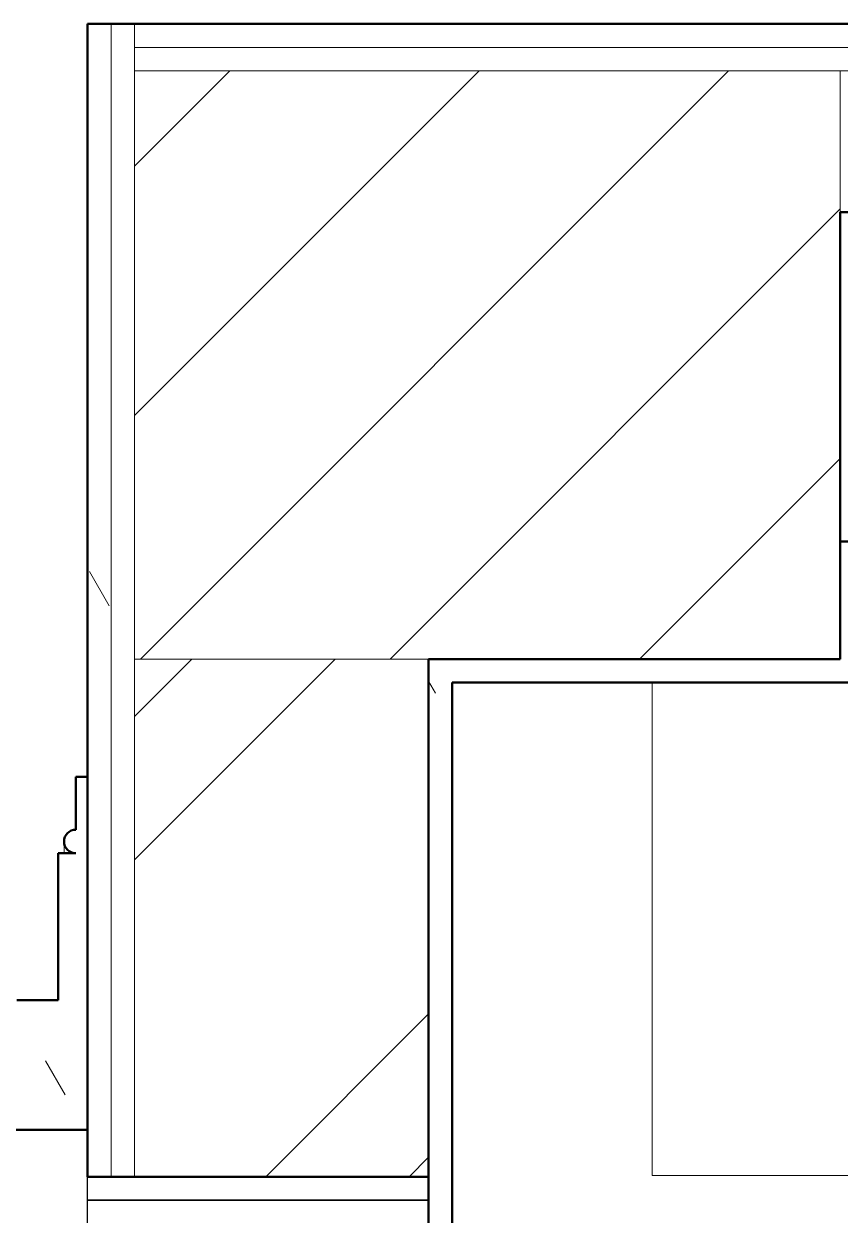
# Model space of a CAD drawing. Header units: millimetres. Extents: x -9358 to 257996, y -67499 to 9117.
# Drawn here: x 33756 to 34450, y -771 to 242 of the extents above; entities that cross this region are included whole.
import ezdxf

# ---------------------------------------------------------------- set-up
doc = ezdxf.new("R2010")
doc.units = ezdxf.units.MM
doc.header["$LTSCALE"] = 1000
for name, color, linetype, lineweight in [('A-COL-RFC', 8, 'Continuous', 18), ('A-COL-RFC-1', 8, 'Continuous', 9), ('A-COL-RFC-2', 8, 'Continuous', 50), ('A-FRN', 8, 'Continuous', 9), ('A-WAL-CLD', 8, 'Continuous', 9), ('A-WAL-CMU', 8, 'Continuous', 50), ('A-WAL-LOW-20', 8, 'Continuous', 18), ('A-WAL-LOW-30', 8, 'Continuous', 18), ('A-WAL-PAT-1', 8, 'Continuous', 9), ('A-WIN', 8, 'Continuous', 9), ('A-WIN-1', 8, 'Continuous', 25)]:
    doc.layers.add(name, color=color, linetype=linetype, lineweight=lineweight)
pattern_1 = [(0, (0, 0), (812.8, 203.2), [33.528, -576.072, 33.528, -576.072, -3251.2]), (0, (0, 0), (812.8, 203.2), [-1219.2, 33.528, -1185.672, 33.528, -576.072, -1422.4]), (0, (0, 0), (812.8, 203.2), [-3048, 33.528, -372.872, 33.528, -982.472]), (120, (304.8, 101.6), (-582.3764, 602.3054), [33.528, -576.072, 33.528, -576.072, -3251.2]), (120, (304.8, 101.6), (-582.3764, 602.3054), [-1219.2, 33.528, -1185.672, 33.528, -576.072, -1422.4]), (120, (304.8, 101.6), (-582.3764, 602.3054), [-3048, 33.528, -372.872, 33.528, -982.472]), (240, (406.4, 508), (-230.4236, -805.5054), [33.528, -576.072, 33.528, -576.072, -3251.2]), (240, (406.4, 508), (-230.4236, -805.5054), [-1219.2, 33.528, -1185.672, 33.528, -576.072, -1422.4]), (240, (406.4, 508), (-230.4236, -805.5054), [-3048, 33.528, -372.872, 33.528, -982.472])]
pattern_2 = [(0, (-34000, 0), (406.4, 101.6), [33.528, -271.272, 33.528, -271.272, -1625.6]), (0, (-34000, 0), (406.4, 101.6), [-609.6, 33.528, -576.072, 33.528, -271.272, -711.2]), (0, (-34000, 0), (406.4, 101.6), [-1524, 33.528, -169.672, 33.528, -474.472]), (120, (-33847.6, 50.8), (-291.18818, 301.15272), [33.528, -271.272, 33.528, -271.272, -1625.6]), (120, (-33847.6, 50.8), (-291.18818, 301.15272), [-609.6, 33.528, -576.072, 33.528, -271.272, -711.2]), (120, (-33847.6, 50.8), (-291.18818, 301.15272), [-1524, 33.528, -169.672, 33.528, -474.472]), (240, (-33796.8, 254), (-115.21182, -402.75272), [33.528, -271.272, 33.528, -271.272, -1625.6]), (240, (-33796.8, 254), (-115.21182, -402.75272), [-609.6, 33.528, -576.072, 33.528, -271.272, -711.2]), (240, (-33796.8, 254), (-115.21182, -402.75272), [-1524, 33.528, -169.672, 33.528, -474.472])]

# ---------------------------------------------------------------- blocks, each defined once
blk = doc.blocks.new('table60 - table-1742556-01-Ground Floor Furniture Plan')
at = {"layer": 'A-FRN'}
for p, q in [((10059.1, 942.4), (9640.1, 942.4)), ((9640.1, 942.4), (9640.1, -977.6))]:
    blk.add_line(p, q, dxfattribs=at)
blk = doc.blocks.new('Sliding_Window_Double - 3000 x 2700-V72-01-Ground Floor Furniture Plan')
at = {"layer": 'A-WIN-1'}
for p, q in [((1543.7, 99.4), (1583.7, 99.4)), ((1583.7, 99.4), (1583.7, -190.6)), ((1583.7, 99.4), (1603.7, 99.4)), ((1583.7, -190.6), (1583.7, 99.4))]:
    blk.add_line(p, q, dxfattribs=at)
blk = doc.blocks.new('FP_88-01-Ground Floor Furniture Plan')
at = {"layer": 'A-WAL-LOW-20'}
blk.add_line((-210, -305), (-210, -315), dxfattribs=at)
blk = doc.blocks.new('Walls 93 - Walls 78-2780822-01-Ground Floor Furniture Plan')
at = {"layer": 'A-WAL-PAT-1'}
h = blk.add_hatch(dxfattribs=at)
h.set_pattern_fill('FP_142', color=256, style=0, pattern_type=2)
h.set_pattern_definition(pattern_2)
h.paths.add_polyline_path([(-200, -3850), (-190, -3850), (-190, -3550), (-310, -3550), (-310, -3580), (-295, -3580), (-301.5, -3583.8), (-301.5, -3591.3), (-295, -3595), (-280, -3595), (-280, -3620), (-265, -3620), (-271.5, -3623.8), (-271.5, -3631.3), (-265, -3635), (-250, -3635), (-250, -3660), (-215, -3660), (-215, -3785), (-200, -3785), (-208.7, -3790), (-208.7, -3800), (-200, -3805)], flags=0)
h.paths.add_polyline_path([(-310, -550), (-190, -550), (-190, -250), (-200, -250), (-200, -295), (-208.7, -300), (-208.7, -310), (-200, -315), (-215, -315), (-215, -440), (-250, -440), (-250, -465), (-265, -465), (-271.5, -468.7), (-271.5, -476.2), (-265, -480), (-280, -480), (-280, -505), (-295, -505), (-301.5, -508.7), (-301.5, -516.2), (-295, -520), (-310, -520)], flags=0)
h = blk.add_hatch(dxfattribs=at)
h.set_pattern_fill('FP_142', color=256, style=0, pattern_type=2)
h.set_pattern_definition(pattern_2)
h.paths.add_polyline_path([(-295, -3550), (-190, -3550), (-190, -550), (-310, -550), (-310, -3550)], flags=0)
at = {"layer": 'A-WAL-CMU'}
for p, q in [((-190, -250), (-200, -250)), ((-200, -250), (-200, -295)), ((-190, -550), (-190, -250)), ((-200, -315), (-215, -315)), ((-215, -315), (-215, -440)), ((-215, -440), (-250, -440)), ((-310, -550), (-190, -550))]:
    blk.add_line(p, q, dxfattribs=at)
blk.add_arc((-200, -305), 10, 90, 270, dxfattribs=at)
at = {"layer": 'A-WAL-LOW-20'}
blk.add_open_spline([(-200, -295), (-200.9, -295), (-202.2, -295.2), (-203.8, -295.7), (-205, -296.3), (-205.9, -296.9), (-206.6, -297.5), (-207.2, -298.1), (-207.8, -298.7), (-208.3, -299.4), (-208.7, -300), (-209, -300.6), (-209.2, -301.2), (-209.5, -301.8), (-209.7, -302.4), (-209.8, -303), (-209.9, -303.7), (-210, -304.3), (-210, -305), (-210, -305.7), (-209.9, -306.3), (-209.8, -307), (-209.7, -307.6), (-209.5, -308.2), (-209.2, -308.8), (-209, -309.4), (-208.7, -310), (-208.3, -310.6), (-207.8, -311.3), (-207.2, -311.9), (-206.6, -312.5), (-205.9, -313.1), (-205, -313.7), (-203.8, -314.3), (-202.2, -314.8), (-200.9, -315), (-200, -315)], degree=3, knots=[-1, -1, -1, -1, -0.916667, -0.875, -0.833333, -0.791667, -0.770833, -0.75, -0.708333, -0.6875, -0.666667, -0.645833, -0.625, -0.604167, -0.583333, -0.5625, -0.541667, -0.520833, -0.5, -0.479167, -0.458333, -0.4375, -0.416667, -0.395833, -0.375, -0.354167, -0.333333, -0.3125, -0.291667, -0.25, -0.229167, -0.208333, -0.166667, -0.125, -0.083333, 0, 0, 0, 0], dxfattribs=at)
blk.add_blockref('FP_88-01-Ground Floor Furniture Plan', (0, 0), dxfattribs=at)
blk = doc.blocks.new('G')
at = {"layer": 'A-COL-RFC-1'}
h = blk.add_hatch(dxfattribs=at)
h.set_pattern_fill('FP_4', color=256, style=0, pattern_type=2)
h.set_pattern_definition([(45, (0, 0), (-106.066, 106.066), [])])
h.paths.add_polyline_path([(34100, -150), (34450, -150), (34450, 350), (33850, 350), (33850, -150), (34051.2, -150)], flags=0)
at = {"layer": 'A-WAL-PAT-1'}
h = blk.add_hatch(dxfattribs=at)
h.set_pattern_fill('FP_2', color=256, style=0, pattern_type=2)
h.set_pattern_definition(pattern_1)
h.paths.add_polyline_path([(33830, -590), (33830, 390), (33810, 390), (33810, -590)], flags=0)
h = blk.add_hatch(dxfattribs=at)
h.set_pattern_fill('FP_2', color=256, style=0, pattern_type=2)
h.set_pattern_definition(pattern_1)
h.paths.add_polyline_path([(36620, 370), (36620, 390), (33850, 390), (33850, 370), (36600, 370)], flags=0)
h = blk.add_hatch(dxfattribs=at)
h.set_pattern_fill('FP_1', color=256, style=0, pattern_type=2)
h.set_pattern_definition([(45, (0, 0), (-251.447, 251.447), []), (45, (0, 381), (-251.447, 251.447), [])])
h.paths.add_polyline_path([(34100, -590), (34100, -150), (33850, -150), (33850, -590), (34051.2, -590)], flags=0)
h = blk.add_hatch(dxfattribs=at)
h.set_pattern_fill('FP_2', color=256, style=0, pattern_type=2)
h.set_pattern_definition(pattern_1)
h.paths.add_polyline_path([(34100, -7740), (34120, -7740), (34120, -150), (34100, -150), (34100, -7581.5)], flags=0)
at = {"layer": 'A-COL-RFC'}
for p, q in [((34450, 350), (33850, 350)), ((33850, 350), (33850, 230)), ((34450, 230), (34450, 350)), ((33850, 230), (33850, -150)), ((33850, -150), (34100, -150))]:
    blk.add_line(p, q, dxfattribs=at)
at = {"layer": 'A-COL-RFC-2'}
for p, q in [((34450, -150), (34450, 230)), ((34100, -150), (34450, -150))]:
    blk.add_line(p, q, dxfattribs=at)
at = {"layer": 'A-WAL-CLD'}
for p, q in [((33830, 390), (33830, -590)), ((33850, 350), (33850, 390)), ((36620, 370), (33850, 370)), ((36600, 350), (34450, 350)), ((33850, -150), (33850, -590))]:
    blk.add_line(p, q, dxfattribs=at)
at = {"layer": 'A-WAL-CMU'}
for p, q in [((36640, 390), (33810, 390)), ((33810, 390), (33810, -590)), ((34450, 230), (36480, 230)), ((34450, -50), (34450, -150)), ((36600, -50), (34450, -50)), ((34450, -150), (34100, -150)), ((34100, -590), (34100, -150)), ((34100, -150), (34100, -7770)), ((34120, -170), (34470, -170)), ((34120, -7740), (34120, -170)), ((33810, -590), (34100, -590))]:
    blk.add_line(p, q, dxfattribs=at)
at = {"layer": 'A-WAL-LOW-30'}
for p, q in [((33850, 350), (34450, 350)), ((34450, 350), (34450, 230)), ((33850, -150), (33850, 230)), ((34100, -150), (33850, -150))]:
    blk.add_line(p, q, dxfattribs=at)
at = {"layer": 'A-FRN', "rotation": 89.99999999999982}
blk.add_blockref('table60 - table-1742556-01-Ground Floor Furniture Plan', (35232.4, -10229.1), dxfattribs=at)
at = {"layer": 'A-WAL-LOW-20'}
blk.add_blockref('Walls 93 - Walls 78-2780822-01-Ground Floor Furniture Plan', (34000, 0), dxfattribs=at)
at = {"layer": 'A-WIN', "rotation": 89.99999999999973}
blk.add_blockref('Sliding_Window_Double - 3000 x 2700-V72-01-Ground Floor Furniture Plan', (33909.4, -2193.7), dxfattribs=at)

msp = doc.modelspace()

# ---------------------------------------------------------------- block references
msp.add_blockref('G', (0, -148.1))

doc.saveas('drawing.dxf')
